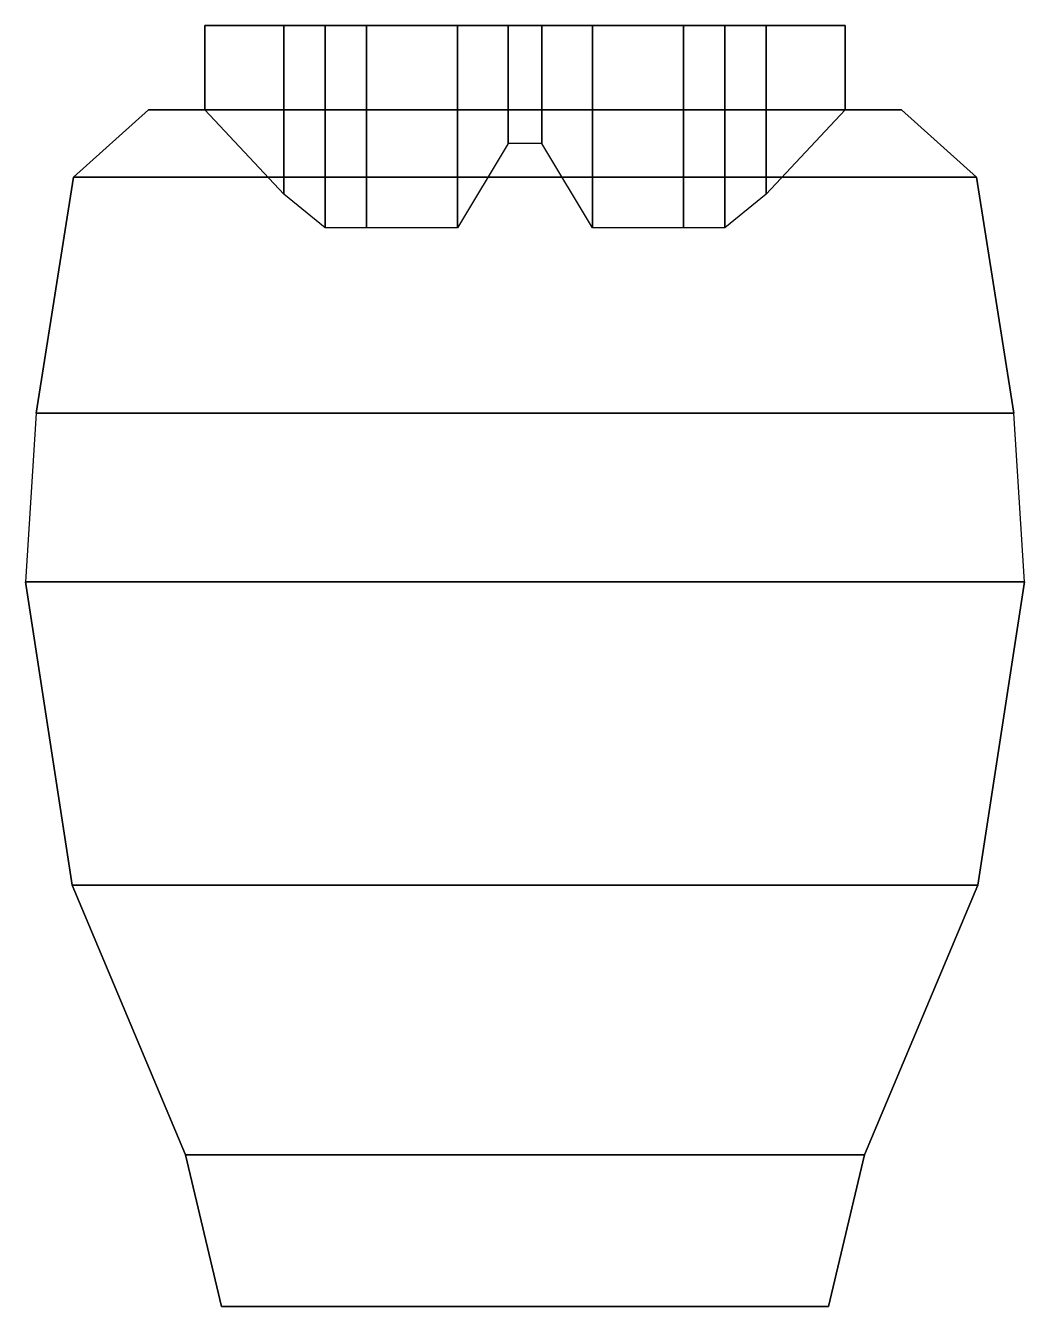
# Model space of a CAD drawing. Extents: x -0.296 to 0.296, y -0.74 to 0.02.
import ezdxf

# ---------------------------------------------------------------- set-up
doc = ezdxf.new("R2010")
doc.units = 0
doc.layers.add('CAB_INTERNALS', color=3, linetype='CONTINUOUS')

msp = doc.modelspace()

# ---------------------------------------------------------------- linework, layer by layer
at = {"layer": 'CAB_INTERNALS'}
for points in [[(-0.143, 0.02, 0.66), (-0.143, -0.08, 0.66), (-0.19, -0.03, 0.6), (-0.19, 0.02, 0.6)], [(-0.19, 0.02, 0.6), (-0.19, -0.03, 0.6), (-0.19, -0.03, 0.49), (-0.19, 0.02, 0.49)], [(-0.19, 0.02, 0.49), (0.19, 0.02, 0.49), (0.19, 0.02, 0.6), (-0.19, 0.02, 0.6)], [(-0.19, 0.02, 0.6), (0.19, 0.02, 0.6), (0.143, 0.02, 0.66), (-0.143, 0.02, 0.66)], [(-0.19, -0.03, 0.49), (0.19, -0.03, 0.49), (0.19, 0.02, 0.49), (-0.19, 0.02, 0.49)], [(-0.1185, 0.02, 0.73), (-0.1185, -0.1, 0.73), (-0.143, -0.08, 0.66), (-0.143, 0.02, 0.66)], [(-0.143, 0.02, 0.66), (0.143, 0.02, 0.66), (0.1185, 0.02, 0.73), (-0.1185, 0.02, 0.73)], [(-0.094, 0.02, 0.8), (-0.094, -0.1, 0.8), (-0.1185, -0.1, 0.73), (-0.1185, 0.02, 0.73)], [(-0.1185, 0.02, 0.73), (0.1185, 0.02, 0.73), (0.094, 0.02, 0.8), (-0.094, 0.02, 0.8)], [(-0.04, 0.02, 0.89), (-0.04, -0.1, 0.89), (-0.094, -0.1, 0.8), (-0.094, 0.02, 0.8)], [(-0.094, 0.02, 0.8), (0.094, 0.02, 0.8), (0.04, 0.02, 0.89), (-0.04, 0.02, 0.89)], [(-0.01, 0.02, 0.9), (-0.01, -0.05, 0.9), (-0.04, -0.1, 0.89), (-0.04, 0.02, 0.89)], [(-0.04, 0.02, 0.89), (0.04, 0.02, 0.89), (0.01, 0.02, 0.9), (-0.01, 0.02, 0.9)], [(0.01, 0.02, 0.9), (0.01, -0.05, 0.9), (-0.01, -0.05, 0.9), (-0.01, 0.02, 0.9)], [(0.04, 0.02, 0.89), (0.04, -0.1, 0.89), (0.01, -0.05, 0.9), (0.01, 0.02, 0.9)], [(0.094, 0.02, 0.8), (0.094, -0.1, 0.8), (0.04, -0.1, 0.89), (0.04, 0.02, 0.89)], [(0.1185, 0.02, 0.73), (0.1185, -0.1, 0.73), (0.094, -0.1, 0.8), (0.094, 0.02, 0.8)], [(0.143, 0.02, 0.66), (0.143, -0.08, 0.66), (0.1185, -0.1, 0.73), (0.1185, 0.02, 0.73)], [(0.19, 0.02, 0.6), (0.19, -0.03, 0.6), (0.143, -0.08, 0.66), (0.143, 0.02, 0.66)], [(0.19, 0.02, 0.49), (0.19, -0.03, 0.49), (0.19, -0.03, 0.6), (0.19, 0.02, 0.6)], [(-0.22333, -0.03, 0.57), (-0.26778, -0.07, 0.53), (-0.26778, -0.07, 0.49), (-0.22333, -0.03, 0.49)], [(-0.26778, -0.07, 0.49), (0.26778, -0.07, 0.49), (0.22333, -0.03, 0.49), (-0.22333, -0.03, 0.49)], [(-0.19, -0.03, 0.6), (-0.22333, -0.03, 0.57), (-0.22333, -0.03, 0.49), (-0.19, -0.03, 0.49)], [(0.19, -0.03, 0.49), (0.22333, -0.03, 0.49), (0.22333, -0.03, 0.57), (0.19, -0.03, 0.6)], [(0.22333, -0.03, 0.49), (0.26778, -0.07, 0.49), (0.26778, -0.07, 0.53), (0.22333, -0.03, 0.57)], [(-0.29, -0.21, 0.49), (0.29, -0.21, 0.49), (0.26778, -0.07, 0.49), (-0.26778, -0.07, 0.49)], [(-0.26778, -0.07, 0.53), (-0.29, -0.21, 0.49), (-0.29, -0.21, 0.49), (-0.26778, -0.07, 0.49)], [(0.26778, -0.07, 0.49), (0.29, -0.21, 0.49), (0.29, -0.21, 0.49), (0.26778, -0.07, 0.53)], [(-0.29626, -0.31, 0.49), (0.29626, -0.31, 0.49), (0.29, -0.21, 0.49), (-0.29, -0.21, 0.49)], [(-0.26872, -0.49, 0.49), (-0.29626, -0.31, 0.49), (-0.29626, -0.31, 0.49), (-0.26872, -0.49, 0.54)], [(-0.26872, -0.49, 0.49), (0.26872, -0.49, 0.49), (0.29626, -0.31, 0.49), (-0.29626, -0.31, 0.49)], [(0.29626, -0.31, 0.49), (0.26872, -0.49, 0.49), (0.26872, -0.49, 0.54), (0.29626, -0.31, 0.49)], [(-0.20134, -0.65, 0.49), (-0.26872, -0.49, 0.49), (-0.26872, -0.49, 0.54), (-0.20134, -0.65, 0.63)], [(-0.20134, -0.65, 0.49), (0.20134, -0.65, 0.49), (0.26872, -0.49, 0.49), (-0.26872, -0.49, 0.49)], [(0.26872, -0.49, 0.49), (0.20134, -0.65, 0.49), (0.20134, -0.65, 0.63), (0.26872, -0.49, 0.54)], [(-0.18, -0.74, 0.49), (-0.20134, -0.65, 0.49), (-0.20134, -0.65, 0.63), (-0.18, -0.74, 0.72)], [(-0.18, -0.74, 0.49), (0.18, -0.74, 0.49), (0.20134, -0.65, 0.49), (-0.20134, -0.65, 0.49)], [(0.20134, -0.65, 0.49), (0.18, -0.74, 0.49), (0.18, -0.74, 0.72), (0.20134, -0.65, 0.63)], [(0.18, -0.74, 0.49), (-0.18, -0.74, 0.49), (-0.18, -0.74, 0.72), (0.18, -0.74, 0.72)]]:
    msp.add_3dface(points, dxfattribs=at)

doc.saveas('drawing.dxf')
